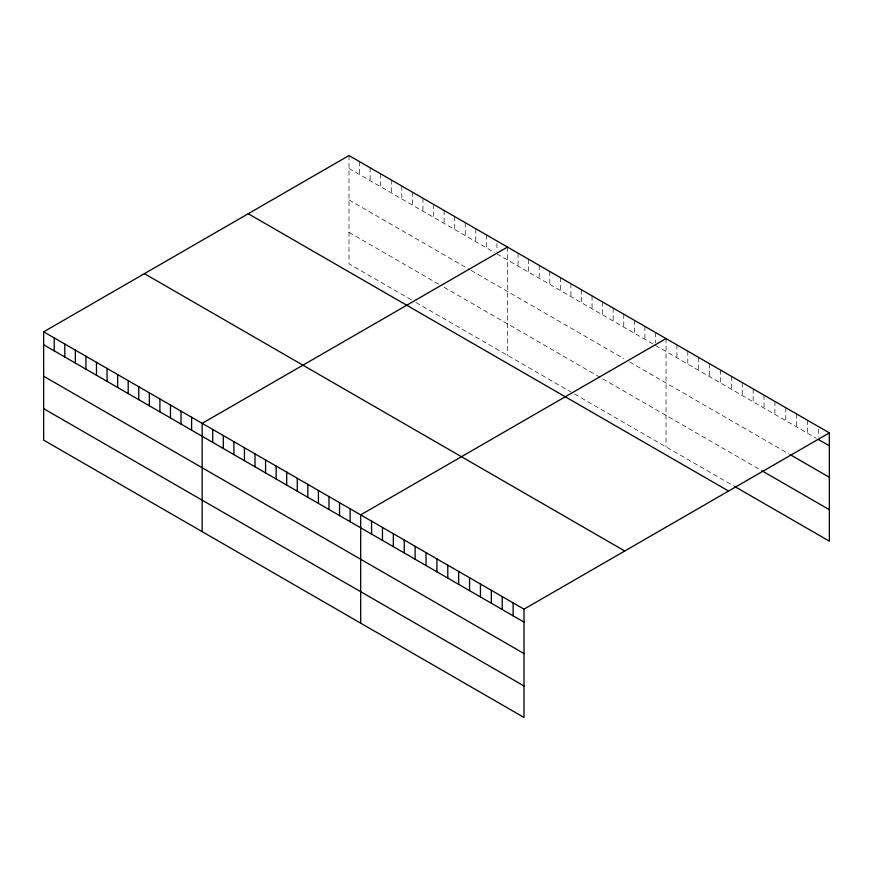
<?xml version="1.0" encoding="UTF-8"?>
<svg xmlns="http://www.w3.org/2000/svg" width="873" height="873" viewBox="0 0 873 873"><rect width="100%" height="100%" fill="white"/><g stroke="black" fill="none" stroke-linecap="round" stroke-linejoin="round"><path stroke-width="0.65" stroke-dasharray="4.37 3.27" d="M348.993 168.478L494.598 252.537M496.944 253.89L653.113 344.06M655.459 345.413L816.288 438.268M348.993 199.939L469.936 269.768M471.114 270.444L623.759 358.574M629.629 361.968L789.061 454.015M348.993 232.36L439.403 284.565M444.106 287.272L600.275 377.442M602.621 378.795L760.754 470.089M411.227 299.755L348.993 263.832L348.993 155.547M415.919 302.473L570.92 391.955M574.445 393.996L733.538 485.846M818.459 429.178L818.459 436.937M807.569 420.306L807.569 433.237M796.689 414.02L796.689 426.952M785.798 407.735L785.798 420.666M774.908 401.449L774.908 414.38M764.017 395.163L764.017 408.095M753.137 388.878L753.137 401.809M742.246 382.592L742.246 395.513M731.356 376.307L731.356 389.227M720.465 370.021L720.465 382.941M709.585 363.735L709.585 376.656M698.695 357.45L698.695 370.37M687.804 351.164L687.804 364.085M676.913 344.879L676.913 357.799M666.034 338.593L666.034 446.867M655.459 332.493L655.459 342.827M644.896 326.382L644.896 339.313M634.322 320.282L634.322 333.213M623.759 314.182L623.759 327.113M613.184 308.082L613.184 321.013M602.621 301.982L602.621 314.902M592.058 295.882L592.058 308.802M581.483 289.781L581.483 302.702M570.92 283.681L570.92 296.602M560.346 277.581L560.346 290.502M549.783 271.47L549.783 284.402M539.219 265.37L539.219 278.301M528.645 259.27L528.645 272.201M518.082 253.17L518.082 266.101M507.508 247.07L507.508 355.344M496.944 243.556L496.944 251.304M486.37 234.87L486.37 247.79M475.807 228.77L475.807 241.69M465.244 222.67L465.244 235.59M454.669 216.559L454.669 229.49M444.106 210.458L444.106 223.39M433.532 204.358L433.532 217.29M422.969 198.258L422.969 211.19M412.405 192.158L412.405 205.079M401.831 186.058L401.831 198.979M391.268 179.958L391.268 192.878M380.693 173.858L380.693 186.778M370.13 167.758L370.13 180.678M359.556 161.647L359.556 174.578"/><path stroke-width="1.31" d="M43.65 331.838L524.007 609.168L524.007 717.453L43.65 440.123L43.65 331.838L348.993 155.547L829.35 432.877L829.35 541.162L734.619 486.468M507.508 247.07L202.165 423.361L202.165 531.635M666.034 338.593L360.691 514.874L360.691 623.158M524.007 609.168L829.35 432.877M818.459 439.523L829.35 445.808M790.152 454.647L829.35 477.269M761.845 470.722L829.35 509.69M248.227 213.721L728.584 491.062M144.416 273.664L624.773 550.994M43.65 344.759L524.007 622.1M43.65 376.23L524.007 653.561M43.65 408.651L524.007 685.982M513.117 602.883L513.117 615.814M502.226 596.597L502.226 609.529M491.346 590.312L491.346 603.232M480.456 584.026L480.456 596.946M469.565 577.74L469.565 590.661M458.674 571.455L458.674 584.375M447.794 565.169L447.794 578.09M436.904 558.884L436.904 571.804M426.013 552.598L426.013 565.518M415.122 546.312L415.122 559.233M404.243 540.027L404.243 552.947M393.352 533.741L393.352 546.662M382.461 527.445L382.461 540.376M371.571 521.159L371.571 534.09M350.117 508.773L350.117 521.705M339.553 502.673L339.553 515.605M328.979 496.573L328.979 509.494M318.416 490.473L318.416 503.394M307.842 484.373L307.842 497.294M297.278 478.273L297.278 491.193M286.715 472.173L286.715 485.093M276.141 466.073L276.141 478.993M265.578 459.962L265.578 472.893M255.003 453.862L255.003 466.793M244.44 447.762L244.44 460.693M233.877 441.662L233.877 454.582M223.302 435.562L223.302 448.482M212.739 429.461L212.739 442.382M191.602 417.261L191.602 430.182M181.027 411.161L181.027 424.082M170.464 405.05L170.464 417.981M159.901 398.95L159.901 411.881M149.327 392.85L149.327 405.781M138.763 386.75L138.763 399.67M128.189 380.65L128.189 393.57M117.626 374.55L117.626 387.47M107.063 368.45L107.063 381.37M96.488 362.35L96.488 375.27M85.925 356.249L85.925 369.17M75.351 350.138L75.351 363.07M64.788 344.038L64.788 356.97M54.213 337.938L54.213 350.87"/></g></svg>
